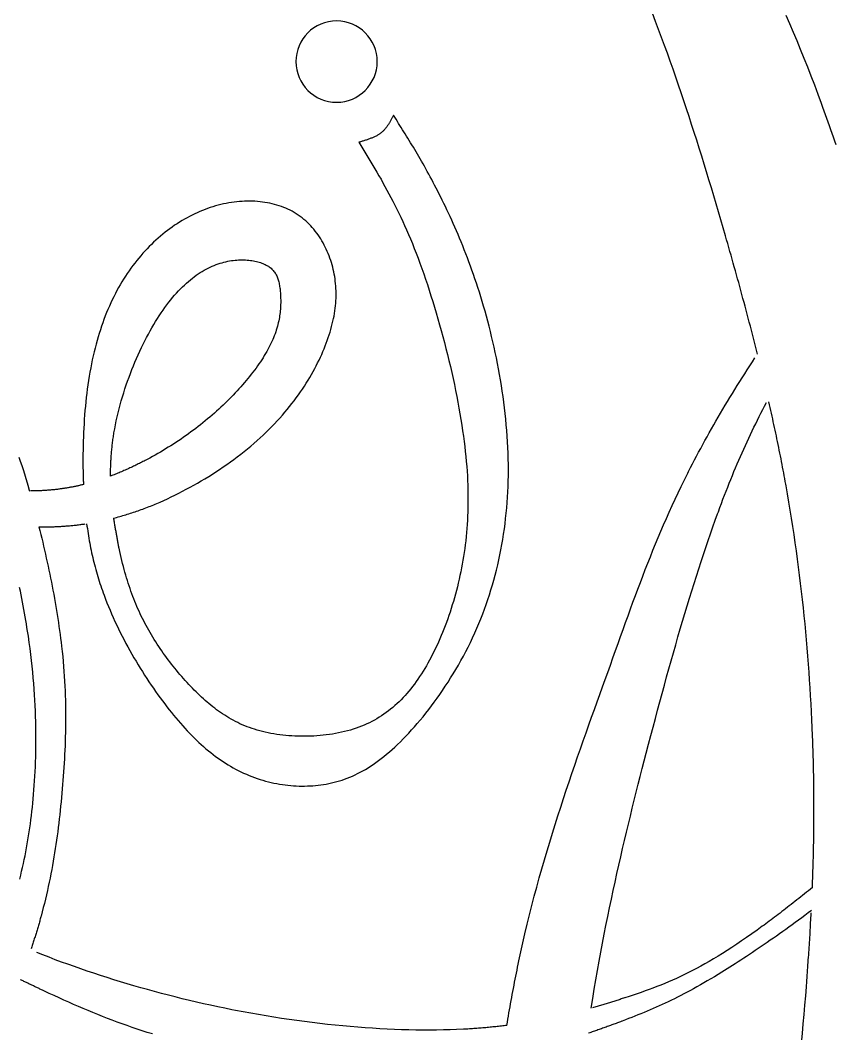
# Model space of a CAD drawing. Extents: x 13 to 113, y 0 to 127.
# Drawn here: x 71.37 to 81.76, y 72.68 to 85.6 of the extents above; entities that cross this region are included whole.
import ezdxf

# ---------------------------------------------------------------- set-up
doc = ezdxf.new("R2010")
doc.units = 0
doc.layers.add('Layer_1', color=7, linetype='CONTINUOUS')

msp = doc.modelspace()

# ---------------------------------------------------------------- linework, layer by layer
at = {"layer": 'Layer_1', "color": 7}
for points in [[(80.762967, 81.340943), (80.750177, 81.391904), (80.737386, 81.442828), (80.724447, 81.493715), (80.711433, 81.544558), (80.69842, 81.595363), (80.685332, 81.646124), (80.672169, 81.69684), (80.658933, 81.747511), (80.645622, 81.798131), (80.632236, 81.848705), (80.618851, 81.899228), (80.605391, 81.949706), (80.591857, 82.000125), (80.578248, 82.050491), (80.56464, 82.100806), (80.550957, 82.151061), (80.537199, 82.201256), (80.523442, 82.251392), (80.50961, 82.301469), (80.495779, 82.351478), (80.481873, 82.401421), (80.467967, 82.451304), (80.453986, 82.501121), (80.440006, 82.55087), (80.425951, 82.600545), (80.411896, 82.650145), (80.397767, 82.699679), (80.383638, 82.749131), (80.369509, 82.798516), (80.35538, 82.847819), (80.325709, 82.950575), (80.295963, 83.05302), (80.266069, 83.155181), (80.236026, 83.257081), (80.205835, 83.358742), (80.175494, 83.460188), (80.145005, 83.561439), (80.114219, 83.662523), (80.083209, 83.763464), (80.051976, 83.864279), (80.020446, 83.964998), (79.988618, 84.06564), (79.956567, 84.16623), (79.924145, 84.266789), (79.891425, 84.367344), (79.858259, 84.467915), (79.824795, 84.568527), (79.790885, 84.669204), (79.756603, 84.769967), (79.721876, 84.87084), (79.686702, 84.971848), (79.651081, 85.073012), (79.614941, 85.174357), (79.578279, 85.275906), (79.541097, 85.377681), (79.503395, 85.479706), (79.465172, 85.582005), (79.426354, 85.6846)], [(81.125781, 85.660834), (81.17196, 85.553752), (81.217917, 85.445594), (81.263502, 85.336322), (81.308864, 85.225894), (81.353928, 85.114274), (81.39877, 85.001419), (81.443314, 84.887293), (81.487634, 84.771853), (81.531732, 84.655059), (81.575607, 84.536878), (81.59271, 84.490095), (81.609814, 84.443105), (81.626918, 84.395899), (81.643947, 84.348492), (81.660976, 84.300884), (81.677931, 84.253083), (81.694886, 84.205089), (81.711767, 84.156909), (81.728573, 84.10855), (81.745379, 84.06002), (81.762111, 84.01132)], [(72.214562, 79.179166), (72.219024, 79.147859), (72.223486, 79.116641), (72.227948, 79.08552), (72.23241, 79.054488), (72.237615, 79.023545), (72.24282, 78.992684), (72.248026, 78.961905), (72.253975, 78.931193), (72.259924, 78.900555), (72.265873, 78.869984), (72.271822, 78.839473), (72.278515, 78.809021), (72.285208, 78.778621), (72.291901, 78.748266), (72.299337, 78.717962), (72.306773, 78.687696), (72.314433, 78.657475), (72.32239, 78.627283), (72.33057, 78.597121), (72.338973, 78.566982), (72.347673, 78.536864), (72.356597, 78.506769), (72.365744, 78.476682), (72.375188, 78.446602), (72.384855, 78.416529), (72.39482, 78.386456), (72.405008, 78.356376), (72.415493, 78.326289), (72.426201, 78.296194), (72.437207, 78.266084), (72.455054, 78.21867), (72.473571, 78.171225), (72.492757, 78.123774), (72.512538, 78.07633), (72.532913, 78.028923), (72.553884, 77.981576), (72.575449, 77.934303), (72.597535, 77.887134), (72.620142, 77.840091), (72.643269, 77.79319), (72.666842, 77.74646), (72.690936, 77.699916), (72.715476, 77.653587), (72.740388, 77.607497), (72.765746, 77.561659), (72.791476, 77.516104), (72.817578, 77.470846), (72.843977, 77.425915), (72.870748, 77.381327), (72.897816, 77.33711), (72.925182, 77.29328), (72.952771, 77.249867), (72.980657, 77.206884), (73.008767, 77.164363), (73.037025, 77.122318), (73.065506, 77.080771), (73.094136, 77.039752), (73.122915, 76.999276), (73.151842, 76.959365), (73.180844, 76.920049), (73.209995, 76.881335), (73.238253, 76.844495), (73.266586, 76.808235), (73.294993, 76.772563), (73.323474, 76.737486), (73.352104, 76.703003), (73.380808, 76.669123), (73.409661, 76.635853), (73.438589, 76.603192), (73.467665, 76.571149), (73.496816, 76.53973), (73.526115, 76.508944), (73.555563, 76.478789), (73.58516, 76.449274), (73.614905, 76.420399), (73.644799, 76.392178), (73.674842, 76.364611), (73.705034, 76.337707), (73.735374, 76.311464), (73.765863, 76.285897), (73.796501, 76.261008), (73.827362, 76.236802), (73.858372, 76.213281), (73.88953, 76.190452), (73.920912, 76.168321), (73.952516, 76.146889), (73.98427, 76.126172), (74.016246, 76.106168), (74.048371, 76.086885), (74.080719, 76.068324), (74.113291, 76.050492), (74.147201, 76.032823), (74.181333, 76.015935), (74.215615, 75.99982), (74.25012, 75.984479), (74.284773, 75.969911), (74.319576, 75.956109), (74.354527, 75.943073), (74.389626, 75.930796), (74.424875, 75.919277), (74.460123, 75.908509), (74.49552, 75.898492), (74.530992, 75.889226), (74.566537, 75.880697), (74.602083, 75.872911), (74.637629, 75.865847), (74.673249, 75.859526), (74.70887, 75.853948), (74.74449, 75.849115), (74.78011, 75.84495), (74.815656, 75.84153), (74.851127, 75.838853), (74.886525, 75.836845), (74.921922, 75.835581), (74.95717, 75.834999), (74.992344, 75.835124), (75.027369, 75.835942), (75.062246, 75.837429), (75.096974, 75.83966), (75.131553, 75.84256), (75.165983, 75.84613), (75.200191, 75.850368), (75.234175, 75.855351), (75.268085, 75.861077), (75.301846, 75.867546), (75.335458, 75.87476), (75.368922, 75.882754), (75.402311, 75.891559), (75.435626, 75.901189), (75.468867, 75.911666), (75.502033, 75.923014), (75.535125, 75.935255), (75.568217, 75.94841), (75.601308, 75.962494), (75.6344, 75.97753), (75.667566, 75.993541), (75.700733, 76.010555), (75.733899, 76.028574), (75.767139, 76.047633), (75.800454, 76.067748), (75.833918, 76.088942), (75.867456, 76.111236), (75.901143, 76.134653), (75.934978, 76.159208), (75.968963, 76.184923), (76.003096, 76.211828), (76.037452, 76.23993), (76.071956, 76.269259), (76.106684, 76.29983), (76.141635, 76.331673), (76.176883, 76.364802), (76.212355, 76.399232), (76.24805, 76.434949), (76.283893, 76.471915), (76.319959, 76.510108), (76.3561, 76.549506), (76.392315, 76.590087), (76.428605, 76.631812), (76.464894, 76.67466), (76.501109, 76.718602), (76.537324, 76.763614), (76.573391, 76.809668), (76.609308, 76.856732), (76.645003, 76.904786), (76.680549, 76.953799), (76.715797, 77.00375), (76.750748, 77.054607), (76.785327, 77.106349), (76.819535, 77.158939), (76.85337, 77.212362), (76.886759, 77.266588), (76.919703, 77.321587), (76.952051, 77.37733), (76.983878, 77.433795), (77.015111, 77.490958), (77.045675, 77.548776), (77.075569, 77.607241), (77.104794, 77.666315), (77.133275, 77.725977), (77.160938, 77.786204), (77.187784, 77.84696), (77.213811, 77.908235), (77.238128, 77.967942), (77.261701, 78.028102), (77.284457, 78.088709), (77.306394, 78.149754), (77.327513, 78.211223), (77.347814, 78.273108), (77.367298, 78.33541), (77.385963, 78.398106), (77.40381, 78.461196), (77.42084, 78.524673), (77.437125, 78.588522), (77.452518, 78.652735), (77.467168, 78.717305), (77.480925, 78.782224), (77.493865, 78.847479), (77.505986, 78.91306), (77.517289, 78.978969), (77.527775, 79.045189), (77.537442, 79.111708), (77.546291, 79.178524), (77.554248, 79.245622), (77.561684, 79.312995), (77.568377, 79.380637), (77.573583, 79.448538), (77.578044, 79.516685), (77.581763, 79.585077), (77.584737, 79.6537), (77.586968, 79.722539), (77.588455, 79.7916), (77.588887, 79.860863), (77.588433, 79.93272), (77.586946, 80.004756), (77.584715, 80.076926), (77.58174, 80.149208), (77.578022, 80.221556), (77.57356, 80.293942), (77.568355, 80.366328), (77.562406, 80.438676), (77.555713, 80.51095), (77.547979, 80.58312), (77.539576, 80.655149), (77.530504, 80.727006), (77.520762, 80.798648), (77.510351, 80.870052), (77.499345, 80.941174), (77.487745, 81.011976), (77.475549, 81.082435), (77.462758, 81.152508), (77.449447, 81.222157), (77.435616, 81.291353), (77.421263, 81.360057), (77.406465, 81.428241), (77.39122, 81.495868), (77.37553, 81.562899), (77.359393, 81.629298), (77.342884, 81.695036), (77.326004, 81.760074), (77.308751, 81.824377), (77.291127, 81.887913), (77.273205, 81.950646), (77.254986, 82.012561), (77.237139, 82.071614), (77.219069, 82.129893), (77.200701, 82.187391), (77.18211, 82.244115), (77.16337, 82.300074), (77.144407, 82.355267), (77.125222, 82.409693), (77.105887, 82.463354), (77.086404, 82.516257), (77.066846, 82.5684), (77.04714, 82.619793), (77.027285, 82.670435), (77.007355, 82.720325), (76.987351, 82.769472), (76.967273, 82.817876), (76.947195, 82.865535), (76.927042, 82.912459), (76.90689, 82.958646), (76.886737, 83.004097), (76.866585, 83.04882), (76.846432, 83.092813), (76.826354, 83.136085), (76.806276, 83.178629), (76.786272, 83.220451), (76.766342, 83.261559), (76.746562, 83.301954), (76.726855, 83.341634), (76.707297, 83.380608), (76.687889, 83.418876), (76.668554, 83.456437), (76.649368, 83.493299), (76.630331, 83.529529), (76.611443, 83.565097), (76.592703, 83.600033), (76.574112, 83.634359), (76.55567, 83.668098), (76.537376, 83.701272), (76.519157, 83.733895), (76.501087, 83.765998), (76.483165, 83.797603), (76.465318, 83.828731), (76.447619, 83.859406), (76.429995, 83.88965), (76.412445, 83.919485), (76.395044, 83.94894), (76.377718, 83.978031), (76.360465, 84.00678), (76.343213, 84.03521), (76.326109, 84.063341), (76.309005, 84.091205), (76.291976, 84.118817), (76.275021, 84.146205), (76.258066, 84.173385), (76.241186, 84.200379), (76.22438, 84.227217), (76.207573, 84.253921), (76.190767, 84.280506), (76.174035, 84.307001), (76.157304, 84.33343), (76.140572, 84.359815), (76.12384, 84.386169), (76.120122, 84.378071), (76.116403, 84.369973), (76.112685, 84.361882), (76.108223, 84.353813), (76.103762, 84.34576), (76.0993, 84.337729), (76.094838, 84.329734), (76.090376, 84.32177), (76.085914, 84.31385), (76.081453, 84.305983), (76.076991, 84.29816), (76.072529, 84.290396), (76.068067, 84.282692), (76.063605, 84.275062), (76.059143, 84.267499), (76.054682, 84.260018), (76.049476, 84.252656), (76.044271, 84.245369), (76.039065, 84.238156), (76.03386, 84.231017), (76.028654, 84.224026), (76.023449, 84.217111), (76.0175, 84.210344), (76.011551, 84.203725), (76.005602, 84.197181), (75.999652, 84.190786), (75.993703, 84.184539), (75.987011, 84.178442), (75.980318, 84.172492), (75.973625, 84.166692), (75.966932, 84.16104), (75.959496, 84.155389), (75.951837, 84.149886), (75.944028, 84.144532), (75.935997, 84.139326), (75.927817, 84.134269), (75.919414, 84.129361), (75.910862, 84.124602), (75.902162, 84.119992), (75.893312, 84.11553), (75.884314, 84.111142), (75.875168, 84.106904), (75.865872, 84.102739), (75.856428, 84.098724), (75.846909, 84.094782), (75.837242, 84.090915), (75.827501, 84.087123), (75.817684, 84.083479), (75.80772, 84.07991), (75.797681, 84.07634), (75.787567, 84.072845), (75.777379, 84.069424), (75.767192, 84.066078), (75.756929, 84.062806), (75.746593, 84.059534), (75.736256, 84.056336), (75.725845, 84.053139), (75.715434, 84.049941), (75.705023, 84.046818), (75.694538, 84.043694), (75.684053, 84.040571), (75.709708, 83.998675), (75.735364, 83.956726), (75.761019, 83.914681), (75.786675, 83.872487), (75.81233, 83.830092), (75.837911, 83.787452), (75.863493, 83.744522), (75.889074, 83.701242), (75.914655, 83.657576), (75.940162, 83.613471), (75.965668, 83.568875), (75.991101, 83.523743), (76.016459, 83.478017), (76.041817, 83.431659), (76.0671, 83.384616), (76.09231, 83.336845), (76.117519, 83.288286), (76.142654, 83.238901), (76.167714, 83.188631), (76.192701, 83.137439), (76.217612, 83.085265), (76.24245, 83.032066), (76.267213, 82.977787), (76.291902, 82.922386), (76.316516, 82.865818), (76.341056, 82.808023), (76.365522, 82.748963), (76.389839, 82.688587), (76.414081, 82.626843), (76.438175, 82.563678), (76.462195, 82.499056), (76.486065, 82.433051), (76.509787, 82.365752), (76.533361, 82.297233), (76.556711, 82.227584), (76.579838, 82.156887), (76.602742, 82.08523), (76.625349, 82.012688), (76.647732, 81.93935), (76.669744, 81.865306), (76.691458, 81.790632), (76.7128, 81.715412), (76.733697, 81.639731), (76.754221, 81.563676), (76.774299, 81.487325), (76.793857, 81.410767), (76.812968, 81.334084), (76.831559, 81.257357), (76.84963, 81.180673), (76.867105, 81.104116), (76.88406, 81.027767), (76.900346, 80.951711), (76.916036, 80.876034), (76.931058, 80.800819), (76.94541, 80.726147), (76.959093, 80.652104), (76.972032, 80.578773), (76.984228, 80.506239), (76.99568, 80.434582), (77.006314, 80.363892), (77.01613, 80.294228), (77.024831, 80.227851), (77.032787, 80.162411), (77.040224, 80.097878), (77.046917, 80.03423), (77.052866, 79.971445), (77.058071, 79.9095), (77.062533, 79.848366), (77.066251, 79.788027), (77.069226, 79.728462), (77.071457, 79.66964), (77.072944, 79.61154), (77.073687, 79.554146), (77.074052, 79.497421), (77.073777, 79.441358), (77.073033, 79.385928), (77.071546, 79.331099), (77.069315, 79.276858), (77.06634, 79.223183), (77.063366, 79.170042), (77.059648, 79.117423), (77.055186, 79.065294), (77.04998, 79.013633), (77.044775, 78.962419), (77.038826, 78.911628), (77.032133, 78.86124), (77.024697, 78.811223), (77.017037, 78.76157), (77.008932, 78.712244), (77.000305, 78.663224), (76.991159, 78.614493), (76.981566, 78.566023), (76.971452, 78.517769), (76.960893, 78.469804), (76.949887, 78.422137), (76.938435, 78.374782), (76.926537, 78.327754), (76.914192, 78.281069), (76.901402, 78.234733), (76.888239, 78.188769), (76.874631, 78.143184), (76.860576, 78.097993), (76.846149, 78.053211), (76.831277, 78.008846), (76.816032, 77.964912), (76.800341, 77.921424), (76.784353, 77.878397), (76.767919, 77.835846), (76.751187, 77.793778), (76.734009, 77.752209), (76.716459, 77.711153), (76.698612, 77.670625), (76.680393, 77.630632), (76.661802, 77.591197), (76.642913, 77.552327), (76.623653, 77.51403), (76.604096, 77.476327), (76.584166, 77.439227), (76.563939, 77.402752), (76.543415, 77.366908), (76.522593, 77.331712), (76.501474, 77.29717), (76.480057, 77.26329), (76.458343, 77.230087), (76.436257, 77.19756), (76.413873, 77.16571), (76.391192, 77.134544), (76.36814, 77.104055), (76.344715, 77.074257), (76.320919, 77.045144), (76.29675, 77.016722), (76.27221, 76.988999), (76.247224, 76.961968), (76.221866, 76.935644), (76.196062, 76.91001), (76.169886, 76.885084), (76.143189, 76.860871), (76.116047, 76.837364), (76.088458, 76.814572), (76.060423, 76.792493), (76.031867, 76.771129), (76.002865, 76.750485), (75.973343, 76.730571), (75.9433, 76.711377), (75.912736, 76.692913), (75.881652, 76.675185), (75.849973, 76.658185), (75.817774, 76.641929), (75.784979, 76.62641), (75.75159, 76.611633), (75.717606, 76.597594), (75.683027, 76.584312), (75.647853, 76.571774), (75.612084, 76.559988), (75.57572, 76.548945), (75.538835, 76.538645), (75.501431, 76.529082), (75.463579, 76.520248), (75.425356, 76.512142), (75.386687, 76.50478), (75.347721, 76.498088), (75.308457, 76.492138), (75.26897, 76.486859), (75.229259, 76.482322), (75.1894, 76.478455), (75.149393, 76.475258), (75.109311, 76.472729), (75.069229, 76.470945), (75.029147, 76.469829), (74.989065, 76.469353), (74.949057, 76.469537), (74.909198, 76.470355), (74.869488, 76.471842), (74.830001, 76.473999), (74.790811, 76.47675), (74.751919, 76.480171), (74.713324, 76.484187), (74.675101, 76.488872), (74.637324, 76.494151), (74.599994, 76.500026), (74.563184, 76.50657), (74.526894, 76.513709), (74.4912, 76.521428), (74.456174, 76.529742), (74.421818, 76.538658), (74.388057, 76.548147), (74.354965, 76.558208), (74.322468, 76.568835), (74.290566, 76.580019), (74.259259, 76.591746), (74.228473, 76.604009), (74.198281, 76.616792), (74.16861, 76.630096), (74.139385, 76.643905), (74.110681, 76.658213), (74.082422, 76.673018), (74.05461, 76.6883), (74.027244, 76.704058), (74.000325, 76.720269), (73.973777, 76.736941), (73.947601, 76.75406), (73.921797, 76.771617), (73.89629, 76.789591), (73.871155, 76.807989), (73.846318, 76.826795), (73.821703, 76.846003), (73.797386, 76.865598), (73.773292, 76.885572), (73.749422, 76.905926), (73.725774, 76.926643), (73.702349, 76.947711), (73.679074, 76.969127), (73.655946, 76.990879), (73.632968, 77.012957), (73.610138, 77.035356), (73.58664, 77.058817), (73.563215, 77.082606), (73.539939, 77.106715), (73.516812, 77.131129), (73.493834, 77.155847), (73.471004, 77.180856), (73.448323, 77.206154), (73.425791, 77.231728), (73.403407, 77.257577), (73.381247, 77.283686), (73.359235, 77.310055), (73.337447, 77.33667), (73.315881, 77.36353), (73.294539, 77.390621), (73.27342, 77.417935), (73.252523, 77.445471), (73.23185, 77.473217), (73.211475, 77.501162), (73.191322, 77.529309), (73.171467, 77.557642), (73.151909, 77.586153), (73.132575, 77.614842), (73.113538, 77.643695), (73.094872, 77.672705), (73.076505, 77.701863), (73.058434, 77.731162), (73.040736, 77.760595), (73.023334, 77.790155), (73.006305, 77.819833), (72.989573, 77.849631), (72.973288, 77.879547), (72.957374, 77.909583), (72.941757, 77.939752), (72.926513, 77.970078), (72.911566, 78.000574), (72.896991, 78.031257), (72.882713, 78.06214), (72.868807, 78.093239), (72.855198, 78.124576), (72.841887, 78.156158), (72.828873, 78.188015), (72.816157, 78.220155), (72.803664, 78.252593), (72.791468, 78.285343), (72.77957, 78.318434), (72.767895, 78.351868), (72.756517, 78.385667), (72.745363, 78.419852), (72.734431, 78.454431), (72.723797, 78.489426), (72.713312, 78.524846), (72.70305, 78.560719), (72.693011, 78.597053), (72.683195, 78.63387), (72.673602, 78.671179), (72.664232, 78.709), (72.655011, 78.747349), (72.645939, 78.786249), (72.637089, 78.825706), (72.628389, 78.865736), (72.626902, 78.87176), (72.624671, 78.883665), (72.62244, 78.895623), (72.620209, 78.907633), (72.617978, 78.919687), (72.615747, 78.931794), (72.613516, 78.943952), (72.611285, 78.956155), (72.609054, 78.96841), (72.606823, 78.98071), (72.604592, 78.993062), (72.602362, 79.005458), (72.600131, 79.017907), (72.5979, 79.030392), (72.595669, 79.04293), (72.593438, 79.055513), (72.591207, 79.06814), (72.588976, 79.080811), (72.586745, 79.093535), (72.584514, 79.106303), (72.582283, 79.119108), (72.580052, 79.131958), (72.577822, 79.144861), (72.575591, 79.1578), (72.57336, 79.170784), (72.571129, 79.183812), (72.568898, 79.196885), (72.566667, 79.209996), (72.564436, 79.223151), (72.562205, 79.23635), (72.560718, 79.24958)], [(72.558063, 79.249492), (72.577398, 79.254548), (72.596732, 79.25968), (72.616141, 79.264959), (72.63555, 79.270314), (72.654959, 79.275817), (72.674442, 79.281468), (72.693926, 79.287194), (72.713409, 79.293069), (72.732967, 79.299092), (72.752524, 79.30519), (72.772082, 79.311437), (72.791714, 79.317832), (72.811346, 79.324376), (72.830978, 79.330994), (72.850684, 79.337761), (72.870391, 79.344677), (72.890171, 79.351667), (72.909952, 79.358806), (72.929733, 79.366094), (72.949588, 79.37353), (72.969443, 79.381063), (72.989373, 79.38873), (73.009302, 79.396531), (73.029232, 79.404466), (73.049235, 79.412534), (73.069239, 79.420729), (73.089317, 79.429058), (73.109396, 79.43752), (73.129548, 79.446124), (73.149701, 79.454855), (73.197219, 79.475914), (73.244886, 79.497703), (73.292628, 79.52022), (73.340518, 79.543444), (73.388408, 79.567359), (73.436373, 79.591951), (73.484263, 79.617205), (73.532153, 79.643099), (73.579969, 79.669624), (73.627636, 79.696767), (73.675155, 79.724505), (73.722524, 79.75283), (73.769671, 79.781728), (73.81652, 79.811176), (73.863072, 79.841167), (73.909326, 79.871685), (73.955208, 79.902703), (74.000719, 79.934218), (74.045783, 79.966209), (74.090402, 79.998661), (74.134499, 80.031567), (74.178076, 80.064905), (74.221059, 80.098651), (74.26352, 80.132806), (74.305313, 80.167348), (74.346436, 80.202262), (74.386815, 80.237525), (74.426526, 80.27313), (74.465418, 80.309063), (74.503566, 80.345308), (74.540823, 80.381843), (74.576071, 80.417426), (74.610501, 80.453254), (74.644262, 80.489298), (74.677206, 80.525551), (74.709331, 80.561989), (74.740712, 80.598591), (74.77135, 80.635349), (74.80117, 80.672233), (74.830246, 80.709229), (74.858579, 80.746314), (74.886168, 80.783481), (74.912938, 80.8207), (74.938966, 80.857956), (74.964249, 80.895235), (74.988789, 80.932513), (75.012586, 80.96977), (75.035639, 81.006996), (75.057948, 81.044163), (75.079513, 81.081256), (75.100335, 81.118259), (75.120413, 81.155151), (75.139748, 81.191916), (75.158339, 81.22854), (75.176186, 81.264994), (75.19329, 81.301261), (75.209724, 81.337327), (75.225415, 81.37317), (75.240362, 81.408776), (75.254565, 81.444121), (75.2681, 81.479191), (75.281336, 81.515175), (75.293829, 81.550855), (75.305504, 81.58623), (75.316436, 81.621307), (75.326624, 81.656095), (75.336068, 81.690599), (75.344769, 81.724822), (75.352725, 81.758769), (75.360162, 81.792448), (75.366855, 81.825867), (75.372804, 81.859033), (75.378009, 81.891946), (75.382471, 81.924614), (75.386189, 81.957044), (75.389164, 81.989244), (75.391395, 82.021213), (75.392882, 82.052959), (75.393625, 82.084489), (75.393737, 82.115811), (75.393142, 82.146925), (75.391655, 82.177845), (75.389424, 82.208572), (75.386449, 82.239113), (75.383475, 82.269476), (75.379757, 82.299653), (75.375295, 82.329666), (75.370089, 82.359516), (75.36414, 82.389209), (75.357448, 82.418746), (75.350011, 82.448142), (75.342129, 82.477405), (75.333577, 82.506503), (75.324356, 82.535416), (75.31454, 82.56412), (75.304054, 82.592594), (75.2929, 82.620807), (75.28115, 82.648738), (75.268732, 82.676372), (75.255644, 82.703678), (75.241961, 82.730635), (75.227609, 82.757213), (75.212587, 82.783396), (75.196971, 82.809163), (75.180685, 82.834492), (75.163804, 82.859344), (75.146255, 82.883713), (75.128036, 82.907569), (75.109221, 82.930889), (75.089738, 82.953645), (75.06966, 82.97582), (75.048987, 82.997393), (75.027645, 83.018334), (75.005707, 83.03862), (74.983101, 83.05823), (74.959899, 83.077148), (74.936028, 83.095337), (74.911563, 83.112783), (74.886428, 83.129463), (74.860624, 83.145347), (74.834225, 83.160413), (74.80723, 83.174661), (74.780534, 83.187645), (74.753242, 83.199848), (74.725505, 83.211263), (74.697247, 83.221904), (74.668542, 83.231765), (74.639317, 83.240852), (74.609646, 83.249166), (74.579603, 83.256706), (74.549114, 83.263473), (74.518327, 83.269497), (74.487169, 83.274702), (74.455713, 83.279164), (74.423886, 83.282808), (74.39176, 83.285708), (74.359412, 83.287865), (74.326841, 83.289278), (74.294047, 83.289889), (74.261029, 83.289734), (74.227863, 83.288842), (74.194548, 83.287132), (74.161084, 83.284678), (74.127472, 83.28148), (74.093785, 83.277539), (74.060024, 83.272854), (74.026263, 83.267351), (73.992427, 83.261104), (73.958592, 83.254114), (73.924756, 83.246373), (73.890995, 83.23788), (73.857309, 83.228637), (73.823696, 83.218643), (73.790158, 83.20789), (73.756694, 83.196393), (73.723379, 83.18416), (73.690139, 83.171199), (73.657047, 83.157508), (73.624104, 83.143096), (73.59131, 83.127971), (73.558664, 83.112139), (73.526241, 83.0956), (73.493967, 83.078363), (73.461917, 83.060434), (73.430089, 83.041813), (73.398484, 83.022516), (73.367103, 83.002534), (73.335945, 82.981883), (73.305009, 82.960563), (73.274371, 82.938581), (73.243957, 82.915938), (73.213839, 82.892647), (73.18402, 82.868709), (73.154497, 82.844132), (73.125272, 82.818923), (73.096419, 82.793081), (73.067863, 82.766615), (73.03968, 82.739525), (73.011868, 82.711824), (72.984427, 82.683514), (72.957359, 82.654601), (72.930662, 82.625086), (72.904338, 82.594976), (72.878459, 82.564272), (72.852952, 82.532972), (72.827892, 82.501085), (72.803277, 82.46861), (72.779035, 82.435548), (72.755238, 82.401899), (72.731888, 82.367654), (72.708984, 82.332822), (72.686452, 82.297403), (72.664366, 82.261396), (72.642726, 82.224801), (72.621532, 82.187612), (72.600859, 82.149835), (72.580632, 82.111471), (72.560852, 82.072519), (72.541517, 82.03298), (72.522629, 81.992846), (72.504261, 81.952125), (72.486339, 81.910816), (72.468938, 81.868919), (72.451983, 81.826435), (72.435549, 81.783356), (72.419561, 81.739697), (72.404093, 81.695451), (72.389146, 81.65061), (72.374645, 81.605188), (72.360665, 81.559172), (72.347205, 81.512568), (72.334266, 81.465377), (72.321847, 81.417598), (72.309949, 81.369232), (72.298199, 81.31865), (72.28697, 81.267473), (72.276336, 81.215738), (72.266223, 81.163483), (72.25663, 81.110744), (72.247557, 81.057552), (72.239006, 81.003943), (72.230974, 80.949955), (72.223464, 80.895625), (72.216771, 80.840982), (72.210078, 80.786065), (72.204129, 80.730909), (72.198924, 80.675553), (72.193718, 80.620033), (72.189256, 80.564379), (72.184794, 80.508628), (72.181076, 80.452818), (72.178102, 80.396979), (72.175127, 80.341154), (72.172896, 80.285374), (72.170665, 80.229675), (72.169178, 80.174088), (72.168434, 80.118658), (72.167743, 80.06342), (72.16746, 80.008399), (72.167572, 79.953645), (72.16807, 79.899181), (72.168814, 79.845051), (72.170301, 79.791286), (72.171788, 79.737923), (72.171825, 79.736882), (72.171907, 79.734948), (72.171974, 79.732941), (72.172041, 79.730933), (72.172108, 79.728925), (72.172197, 79.726917), (72.172264, 79.724909), (72.172339, 79.722976), (72.172428, 79.720968), (72.172495, 79.71896), (72.172577, 79.716952), (72.172651, 79.714945), (72.172733, 79.712937), (72.1728, 79.710929), (72.172889, 79.708921), (72.172971, 79.706988), (72.173038, 79.70498), (72.173127, 79.703046), (72.173209, 79.701039), (72.17329, 79.699105), (72.173365, 79.697172), (72.173447, 79.695238), (72.173528, 79.693305), (72.173618, 79.691371), (72.173699, 79.689438), (72.173774, 79.687504), (72.173856, 79.685571), (72.173937, 79.683637), (72.174012, 79.681704), (72.174108, 79.679771)], [(72.519446, 79.78576), (72.519461, 79.801956), (72.51955, 79.81819), (72.519706, 79.834453), (72.519944, 79.850754), (72.520257, 79.867091), (72.520636, 79.883466), (72.521089, 79.899871), (72.521647, 79.916305), (72.522264, 79.932769), (72.522956, 79.949271), (72.5237, 79.965794), (72.524443, 79.982355), (72.525187, 79.998946), (72.525931, 80.015566), (72.527418, 80.032216), (72.528905, 80.048888), (72.530392, 80.06559), (72.53188, 80.082322), (72.533367, 80.099084), (72.534854, 80.115875), (72.536341, 80.132681), (72.537829, 80.149517), (72.539316, 80.166375), (72.541547, 80.183263), (72.543778, 80.200174), (72.546009, 80.217106), (72.54824, 80.234061), (72.550471, 80.251038), (72.552701, 80.268038), (72.554932, 80.28506), (72.563261, 80.337538), (72.572185, 80.388418), (72.581926, 80.439417), (72.592486, 80.490497), (72.603789, 80.541607), (72.615911, 80.592717), (72.628701, 80.64379), (72.642235, 80.694782), (72.656439, 80.745646), (72.671312, 80.796355), (72.686854, 80.846863), (72.70299, 80.897133), (72.719722, 80.94712), (72.736975, 80.996795), (72.754748, 81.046105), (72.773041, 81.095022), (72.791855, 81.1435), (72.811115, 81.191501), (72.830822, 81.23899), (72.8509, 81.285921), (72.871424, 81.332264), (72.892246, 81.377968), (72.91344, 81.423003), (72.934931, 81.467324), (72.956719, 81.510893), (72.978731, 81.553667), (73.00104, 81.595616), (73.023498, 81.636687), (73.046179, 81.676851), (73.069009, 81.716063), (73.091987, 81.754286), (73.115858, 81.792754), (73.139877, 81.830129), (73.163971, 81.866426), (73.188214, 81.901652), (73.212531, 81.935815), (73.236996, 81.968922), (73.261536, 82.000987), (73.286151, 82.032012), (73.310839, 82.062018), (73.335603, 82.091005), (73.36044, 82.118988), (73.385352, 82.145974), (73.410338, 82.171972), (73.435399, 82.196988), (73.460534, 82.221037), (73.485743, 82.244127), (73.510952, 82.266265), (73.536236, 82.287459), (73.561519, 82.307723), (73.586877, 82.327065), (73.612236, 82.345492), (73.637594, 82.36302), (73.663026, 82.379647), (73.688458, 82.39539), (73.713891, 82.410256), (73.739323, 82.424258), (73.764755, 82.437398), (73.790188, 82.449691), (73.81562, 82.46115), (73.841053, 82.471777), (73.866411, 82.481578), (73.890876, 82.490293), (73.915342, 82.498272), (73.939733, 82.50556), (73.963976, 82.512104), (73.98807, 82.517979), (74.012089, 82.523184), (74.03596, 82.52772), (74.059608, 82.531587), (74.083032, 82.534785), (74.106234, 82.537388), (74.129212, 82.539396), (74.151893, 82.540808), (74.174276, 82.541626), (74.196362, 82.541908), (74.218151, 82.541645), (74.239568, 82.540827), (74.260613, 82.539489), (74.281211, 82.537704), (74.301438, 82.535399), (74.321219, 82.532647), (74.340554, 82.529449), (74.359368, 82.525806), (74.377735, 82.521716), (74.395583, 82.517179), (74.412835, 82.512271), (74.429567, 82.506992), (74.445704, 82.50134), (74.461246, 82.495316), (74.476193, 82.488996), (74.490396, 82.482303), (74.504451, 82.47509), (74.517837, 82.467519), (74.530479, 82.459622), (74.542525, 82.45139), (74.553903, 82.442823), (74.564686, 82.433929), (74.574799, 82.424701), (74.584318, 82.415145), (74.593316, 82.405255), (74.601793, 82.39503), (74.609676, 82.384477), (74.617112, 82.373591), (74.623805, 82.362376), (74.630498, 82.350828), (74.636447, 82.338944), (74.641652, 82.326727), (74.646858, 82.314181), (74.65132, 82.301309), (74.655781, 82.288102), (74.6595, 82.27456), (74.663218, 82.260692), (74.666192, 82.246488), (74.669167, 82.23195), (74.672141, 82.217085), (74.674372, 82.201885), (74.676603, 82.186358), (74.678834, 82.170496), (74.680321, 82.154299), (74.681809, 82.137776), (74.683296, 82.120918), (74.684783, 82.103732), (74.685527, 82.086219), (74.68627, 82.06838), (74.686903, 82.050213), (74.687289, 82.031726), (74.687445, 82.012927), (74.687312, 81.993815), (74.68688, 81.974391), (74.686137, 81.954655), (74.685393, 81.934614), (74.683906, 81.914276), (74.682418, 81.893632), (74.680188, 81.872692), (74.677213, 81.851461), (74.674238, 81.82994), (74.67052, 81.808129), (74.666802, 81.786035), (74.66234, 81.763659), (74.657135, 81.741001), (74.651929, 81.718067), (74.64598, 81.694866), (74.639287, 81.671389), (74.631851, 81.647645), (74.623969, 81.623633), (74.615491, 81.59936), (74.606344, 81.574835), (74.596528, 81.55005), (74.586043, 81.525011), (74.574814, 81.49972), (74.562842, 81.474184), (74.5502, 81.448395), (74.53726, 81.423252), (74.523652, 81.397909), (74.509374, 81.37238), (74.494427, 81.34668), (74.478885, 81.320824), (74.462674, 81.294826), (74.445942, 81.268695), (74.428615, 81.242452), (74.410693, 81.216112), (74.392177, 81.189683), (74.37314, 81.163187), (74.353582, 81.136632), (74.333504, 81.110032), (74.312905, 81.083403), (74.291786, 81.056758), (74.27022, 81.030114), (74.248209, 81.003484), (74.225751, 80.976884), (74.202847, 80.950329), (74.179497, 80.923826), (74.155775, 80.897397), (74.131681, 80.87105), (74.107215, 80.844799), (74.082378, 80.81866), (74.057168, 80.792655), (74.031662, 80.766792), (74.005857, 80.741077), (73.979756, 80.71554), (73.953357, 80.690182), (73.92666, 80.665025), (73.898774, 80.639213), (73.870664, 80.613632), (73.842183, 80.588274), (73.813479, 80.563147), (73.784551, 80.538257), (73.755326, 80.513598), (73.725804, 80.489185), (73.696058, 80.465001), (73.66609, 80.441064), (73.635824, 80.417364), (73.605335, 80.393917), (73.574622, 80.370716), (73.543613, 80.34776), (73.51238, 80.325056), (73.480924, 80.302599), (73.449245, 80.280401), (73.417343, 80.258456), (73.385218, 80.236764), (73.35287, 80.215333), (73.320298, 80.194161), (73.287578, 80.17325), (73.254635, 80.152607), (73.221469, 80.132231), (73.188154, 80.112123), (73.154616, 80.092283), (73.120855, 80.072711), (73.086945, 80.053413), (73.052812, 80.034391), (73.018531, 80.015644), (72.9841, 79.997179), (72.976589, 79.993238), (72.961791, 79.98546), (72.946993, 79.977733), (72.93212, 79.970066), (72.917247, 79.962444), (72.9023, 79.954881), (72.887353, 79.947371), (72.872332, 79.939912), (72.85731, 79.93255), (72.842289, 79.925188), (72.827193, 79.9179), (72.812097, 79.910687), (72.796927, 79.903548), (72.781757, 79.896409), (72.766512, 79.889345), (72.751267, 79.882354), (72.736023, 79.875439), (72.720704, 79.868597), (72.705385, 79.86183), (72.689992, 79.855137), (72.674598, 79.848519), (72.659131, 79.841975), (72.643663, 79.835431), (72.628121, 79.828961), (72.612579, 79.822566), (72.597037, 79.816245), (72.581421, 79.809999), (72.565804, 79.803826), (72.550114, 79.797729), (72.534423, 79.791705), (72.518658, 79.785756)], [(77.569983, 72.78499), (77.576676, 72.824477), (77.583369, 72.863927), (77.590062, 72.903339), (77.596754, 72.942715), (77.603447, 72.982053), (77.61014, 73.021347), (77.616833, 73.060596), (77.623525, 73.099808), (77.630962, 73.138976), (77.638398, 73.178098), (77.645834, 73.217176), (77.653271, 73.25621), (77.660707, 73.295199), (77.668218, 73.334136), (77.675803, 73.373028), (77.683462, 73.411868), (77.691196, 73.450656), (77.699079, 73.489392), (77.707036, 73.528084), (77.715067, 73.566716), (77.723173, 73.605296), (77.731353, 73.643816), (77.739607, 73.682284), (77.747936, 73.720693), (77.756339, 73.759042), (77.764891, 73.797332), (77.773442, 73.835563), (77.782143, 73.873734), (77.790918, 73.911845), (77.799767, 73.94989), (77.82929, 74.073926), (77.858589, 74.193163), (77.888632, 74.311731), (77.919344, 74.429606), (77.9508, 74.546773), (77.982851, 74.663213), (78.015422, 74.778906), (78.048588, 74.893838), (78.082201, 75.007983), (78.116259, 75.121331), (78.15069, 75.233856), (78.185492, 75.345542), (78.220591, 75.456371), (78.255914, 75.566326), (78.291534, 75.675385), (78.327303, 75.783533), (78.363221, 75.890751), (78.399213, 75.997016), (78.435205, 76.102316), (78.471197, 76.206626), (78.507189, 76.309932), (78.543032, 76.412214), (78.578801, 76.513455), (78.614347, 76.613632), (78.649744, 76.712734), (78.684844, 76.810735), (78.719646, 76.907621), (78.754077, 77.00337), (78.788135, 77.097964), (78.821748, 77.19139), (78.854914, 77.283621), (78.888675, 77.37779), (78.921916, 77.470725), (78.95471, 77.562491), (78.987132, 77.653145), (79.019258, 77.742754), (79.051085, 77.831377), (79.08269, 77.919073), (79.114071, 78.005906), (79.145378, 78.091936), (79.176611, 78.177223), (79.207844, 78.261826), (79.239151, 78.345814), (79.270533, 78.429242), (79.302063, 78.512169), (79.333816, 78.594662), (79.365867, 78.67678), (79.398215, 78.758581), (79.430935, 78.840128), (79.464101, 78.921487), (79.497788, 79.002711), (79.531995, 79.083865), (79.566798, 79.16501), (79.602269, 79.246209), (79.63841, 79.327519), (79.675369, 79.409005), (79.713145, 79.490726), (79.751814, 79.572742), (79.791376, 79.655116), (79.831979, 79.737907), (79.873548, 79.821179), (79.886041, 79.845786), (79.910804, 79.894316), (79.935939, 79.943009), (79.961446, 79.991874), (79.98725, 80.040887), (80.013426, 80.090041), (80.039899, 80.139337), (80.066745, 80.188751), (80.093888, 80.238285), (80.121402, 80.28793), (80.149214, 80.33768), (80.177324, 80.387518), (80.205731, 80.437446), (80.234435, 80.487448), (80.263437, 80.537517), (80.292736, 80.587646), (80.322333, 80.637826), (80.352227, 80.688044), (80.382419, 80.738299), (80.412833, 80.788577), (80.443546, 80.838876), (80.474481, 80.889183), (80.505639, 80.93949), (80.537095, 80.98979), (80.568774, 81.040075), (80.600676, 81.090337), (80.632801, 81.140562), (80.665149, 81.19075), (80.697721, 81.240886), (80.730515, 81.290963)], [(78.644546, 73.005439), (78.66403, 73.12679), (78.683885, 73.247016), (78.704112, 73.366149), (78.72471, 73.484206), (78.745681, 73.601211), (78.766949, 73.717194), (78.788589, 73.832173), (78.810526, 73.946171), (78.832761, 74.059218), (78.855293, 74.171332), (78.878123, 74.282541), (78.901175, 74.392865), (78.924451, 74.502329), (78.948025, 74.61096), (78.971821, 74.71878), (78.995766, 74.82581), (79.019934, 74.932075), (79.044326, 75.037599), (79.068866, 75.142408), (79.093554, 75.246523), (79.118392, 75.349968), (79.143304, 75.452769), (79.168364, 75.554948), (79.193499, 75.65653), (79.218783, 75.757535), (79.244141, 75.857993), (79.269573, 75.957923), (79.295006, 76.057351), (79.320512, 76.156297), (79.346019, 76.254795), (79.375616, 76.368412), (79.404246, 76.477675), (79.432876, 76.586356), (79.461506, 76.694434), (79.49021, 76.801887), (79.518915, 76.908693), (79.547694, 77.01483), (79.576472, 77.120281), (79.605325, 77.225017), (79.634179, 77.329024), (79.663106, 77.432273), (79.692033, 77.534747), (79.721035, 77.636425), (79.750112, 77.73728), (79.779262, 77.837295), (79.808413, 77.936451), (79.837638, 78.034722), (79.866937, 78.132085), (79.896311, 78.22852), (79.925759, 78.324005), (79.955281, 78.418523), (79.984878, 78.512048), (80.014549, 78.60456), (80.044294, 78.696034), (80.074114, 78.786452), (80.104008, 78.875793), (80.133977, 78.964033), (80.16402, 79.05115), (80.194137, 79.137123), (80.224403, 79.221933), (80.254744, 79.305558), (80.264337, 79.331823), (80.283969, 79.384926), (80.303675, 79.437546), (80.323456, 79.489689), (80.343311, 79.54138), (80.36324, 79.592624), (80.383244, 79.643436), (80.403248, 79.693825), (80.423401, 79.743805), (80.443627, 79.793398), (80.463929, 79.842612), (80.484379, 79.891454), (80.504903, 79.939939), (80.525576, 79.988082), (80.546398, 80.035898), (80.567294, 80.083402), (80.588339, 80.130601), (80.609533, 80.177509), (80.630875, 80.224135), (80.652366, 80.270501), (80.674006, 80.316614), (80.695869, 80.362481), (80.717881, 80.408126), (80.740116, 80.453555), (80.762499, 80.49879), (80.785031, 80.543832), (80.807787, 80.588703), (80.830765, 80.633411), (80.853966, 80.677969), (80.877391, 80.722394)], [(81.463094, 74.541831), (81.465325, 74.607963), (81.467556, 74.673886), (81.469787, 74.739602), (81.472018, 74.805131), (81.473505, 74.870482), (81.474993, 74.935661), (81.47648, 75.000685), (81.477967, 75.065553), (81.479454, 75.130286), (81.480198, 75.194893), (81.480942, 75.259382), (81.481626, 75.323758), (81.482124, 75.388046), (81.482466, 75.452244), (81.482622, 75.516368), (81.482622, 75.580425), (81.482466, 75.644429), (81.482124, 75.70839), (81.481626, 75.77232), (81.480964, 75.836221), (81.48022, 75.900114), (81.479477, 75.964), (81.477989, 76.027901), (81.476502, 76.091816), (81.475015, 76.155762), (81.473528, 76.219752), (81.47204, 76.283786), (81.469809, 76.34788), (81.467578, 76.412049), (81.465348, 76.476299), (81.460886, 76.580124), (81.456424, 76.68071), (81.451218, 76.781514), (81.446013, 76.882525), (81.440064, 76.983737), (81.434115, 77.08514), (81.427422, 77.186735), (81.420729, 77.288506), (81.413293, 77.390453), (81.40541, 77.492565), (81.397082, 77.594838), (81.388307, 77.697262), (81.379011, 77.799833), (81.36927, 77.902546), (81.359007, 78.00539), (81.348299, 78.108358), (81.337145, 78.211446), (81.325469, 78.314646), (81.313274, 78.417952), (81.300632, 78.521355), (81.28747, 78.624851), (81.273787, 78.728429), (81.259583, 78.83209), (81.244859, 78.935818), (81.229615, 79.039612), (81.21385, 79.143463), (81.197564, 79.247364), (81.180758, 79.351311), (81.163431, 79.455293), (81.145509, 79.559305), (81.127067, 79.663343), (81.124093, 79.681138), (81.1174, 79.717368), (81.110707, 79.753598), (81.104014, 79.789828), (81.097322, 79.826058), (81.090629, 79.862288), (81.083936, 79.898518), (81.077243, 79.934748), (81.070551, 79.970978), (81.063114, 80.007201), (81.055678, 80.043423), (81.048242, 80.079646), (81.040805, 80.115861), (81.033369, 80.152076), (81.025932, 80.188291), (81.018496, 80.224499), (81.010985, 80.260699), (81.0034, 80.296899), (80.995815, 80.333085), (80.988081, 80.36927), (80.980347, 80.405448), (80.972539, 80.441611), (80.964731, 80.477774), (80.956849, 80.513922), (80.948892, 80.550063), (80.940935, 80.586196), (80.932903, 80.622322), (80.924798, 80.658433), (80.916618, 80.694537), (80.908363, 80.730626)], [(71.352352, 80.028291), (71.369679, 79.975641), (71.386857, 79.922174), (71.403961, 79.867836), (71.42099, 79.812569), (71.438019, 79.756328), (71.455049, 79.699061), (71.472078, 79.640707), (71.472293, 79.639964), (71.47271, 79.638477), (71.473119, 79.63699), (71.47355, 79.635503), (71.473967, 79.634015), (71.474376, 79.632528), (71.474807, 79.631041), (71.475231, 79.629553), (71.475662, 79.628066), (71.476071, 79.626579), (71.476502, 79.625092), (71.476919, 79.623604), (71.47735, 79.622117), (71.477759, 79.62063), (71.478191, 79.619143), (71.478614, 79.617655), (71.479031, 79.616168), (71.479447, 79.614681), (71.479871, 79.613193), (71.480302, 79.611706), (71.480711, 79.610219), (71.481143, 79.608732), (71.481559, 79.607244), (71.481983, 79.605757), (71.4824, 79.60427), (71.482831, 79.602783), (71.483255, 79.601295), (71.483664, 79.599808), (71.484095, 79.598321), (71.484511, 79.596833)], [(72.172658, 79.677798), (72.162619, 79.675344), (72.15258, 79.67289), (72.142541, 79.670511), (72.132502, 79.668131), (72.122388, 79.665826), (72.112275, 79.663521), (72.102162, 79.66129), (72.092048, 79.659059), (72.081935, 79.656902), (72.071747, 79.654746), (72.061633, 79.652664), (72.051445, 79.650581), (72.041258, 79.648574), (72.03107, 79.646566), (72.020882, 79.644632), (72.010694, 79.642699), (72.000432, 79.64084), (71.990244, 79.638981), (71.979982, 79.637196), (71.96972, 79.635411), (71.959458, 79.633701), (71.949195, 79.63199), (71.938859, 79.630354), (71.928597, 79.628718), (71.91826, 79.627157), (71.907924, 79.625595), (71.897587, 79.624108), (71.88725, 79.622621), (71.876914, 79.621208), (71.866503, 79.619795), (71.85401, 79.618159), (71.841442, 79.616597), (71.828875, 79.61511), (71.816307, 79.613697), (71.80374, 79.612358), (71.791172, 79.61102), (71.778531, 79.609756), (71.765889, 79.608566), (71.753247, 79.60745), (71.740605, 79.606335), (71.727889, 79.605294), (71.715173, 79.604327), (71.702457, 79.603435), (71.68974, 79.602542), (71.677024, 79.601724), (71.664308, 79.600981), (71.651517, 79.600272), (71.638727, 79.599617), (71.625936, 79.599015), (71.613146, 79.598468), (71.600355, 79.597974), (71.587565, 79.597532), (71.574774, 79.597143), (71.561909, 79.596808), (71.549044, 79.596522), (71.536179, 79.596292), (71.523314, 79.596111), (71.51045, 79.595983), (71.497585, 79.595906)], [(71.606773, 79.139815), (71.618894, 79.091055), (71.630941, 79.041945), (71.642914, 78.992508), (71.654737, 78.942773), (71.666487, 78.892756), (71.678088, 78.842487), (71.68954, 78.791979), (71.700843, 78.741263), (71.711997, 78.690353), (71.723003, 78.63928), (71.73386, 78.588066), (71.744494, 78.536725), (71.75498, 78.485295), (71.765242, 78.433784), (71.775281, 78.38222), (71.785097, 78.330626), (71.79469, 78.279025), (71.80406, 78.227439), (71.813206, 78.175883), (71.822056, 78.124386), (71.830682, 78.072978), (71.839011, 78.021667), (71.847042, 77.97049), (71.85485, 77.919455), (71.862361, 77.868597), (71.869797, 77.817933), (71.87649, 77.767485), (71.883183, 77.717274), (71.889132, 77.667332), (71.895081, 77.617672), (71.902517, 77.550514), (71.90921, 77.486122), (71.915159, 77.422244), (71.920365, 77.358864), (71.92557, 77.295974), (71.930032, 77.233561), (71.93375, 77.171616), (71.936725, 77.110132), (71.939699, 77.049094), (71.94193, 76.988495), (71.943417, 76.92832), (71.944905, 76.868569), (71.945648, 76.809219), (71.946146, 76.750264), (71.946251, 76.691702), (71.945953, 76.633513), (71.945276, 76.575695), (71.944533, 76.518227), (71.943045, 76.461108), (71.941558, 76.404324), (71.939327, 76.347867), (71.937096, 76.291722), (71.934122, 76.235883), (71.931147, 76.18034), (71.928173, 76.125081), (71.924455, 76.070096), (71.920736, 76.015372), (71.917018, 75.960908), (71.912556, 75.906682), (71.908095, 75.852686), (71.903633, 75.798921), (71.899171, 75.743513), (71.893965, 75.68832), (71.88876, 75.633328), (71.883555, 75.578522), (71.877605, 75.523887), (71.871656, 75.469416), (71.865707, 75.415093), (71.859015, 75.360904), (71.852322, 75.306842), (71.845629, 75.252884), (71.838193, 75.199022), (71.830756, 75.145242), (71.823022, 75.091529), (71.814917, 75.037883), (71.806514, 74.984274), (71.797739, 74.930695), (71.788666, 74.877131), (71.779222, 74.823582), (71.769406, 74.770018), (71.759218, 74.716431), (71.748584, 74.662815), (71.737579, 74.609147), (71.726127, 74.555419), (71.714228, 74.501624), (71.701958, 74.44774), (71.689168, 74.39376), (71.675931, 74.339668), (71.662248, 74.285449), (71.648045, 74.231089), (71.633395, 74.176581), (71.631164, 74.169442), (71.627446, 74.155387), (71.623728, 74.141325), (71.62001, 74.127248), (71.616291, 74.113163), (71.612573, 74.099071), (71.608855, 74.084972), (71.605137, 74.070865), (71.601419, 74.056743), (71.596957, 74.042614), (71.592495, 74.028485), (71.588033, 74.014349), (71.583571, 74.000205), (71.57911, 73.986046), (71.574648, 73.971887), (71.570186, 73.957721), (71.565724, 73.943547), (71.561262, 73.929373), (71.5568, 73.9152), (71.552339, 73.901018), (71.547877, 73.886837), (71.543415, 73.872649), (71.538953, 73.85846), (71.534491, 73.844271), (71.530029, 73.830083), (71.525568, 73.815887), (71.521106, 73.801698), (71.516644, 73.78751), (71.512182, 73.773314), (71.50772, 73.759125)], [(71.606773, 79.139815), (71.612722, 79.139693), (71.618671, 79.139585), (71.62462, 79.139486), (71.630569, 79.139395), (71.636518, 79.139315), (71.642467, 79.139248), (71.648416, 79.139188), (71.654366, 79.139137), (71.660315, 79.139097), (71.666264, 79.139069), (71.672213, 79.139049), (71.678162, 79.13904), (71.684111, 79.139043), (71.69006, 79.139052), (71.696009, 79.139071), (71.701958, 79.139103), (71.707907, 79.139146), (71.713857, 79.139196), (71.719806, 79.139259), (71.725755, 79.139327), (71.731704, 79.139412), (71.737653, 79.1395), (71.743602, 79.139605), (71.749551, 79.139715), (71.7555, 79.139837), (71.761449, 79.139968), (71.767398, 79.14011), (71.773348, 79.14026), (71.779297, 79.140425), (71.785246, 79.140595), (71.799449, 79.141046), (71.813578, 79.141554), (71.827707, 79.142115), (71.841836, 79.142734), (71.85604, 79.143412), (71.870243, 79.144144), (71.884447, 79.144962), (71.89865, 79.14578), (71.912854, 79.146672), (71.927057, 79.147639), (71.941261, 79.14868), (71.955464, 79.149795), (71.969668, 79.150911), (71.983871, 79.152101), (71.998075, 79.153365), (72.012278, 79.154703), (72.026482, 79.156042), (72.040685, 79.157455), (72.054889, 79.158942), (72.069092, 79.160504), (72.08337, 79.16214), (72.097573, 79.163776), (72.111777, 79.165486), (72.126055, 79.167271), (72.140332, 79.16913), (72.15461, 79.171063), (72.168888, 79.172997), (72.183166, 79.175005), (72.197444, 79.177087)], [(71.361477, 74.649022), (71.37397, 74.698638), (71.386017, 74.748253), (71.397617, 74.797898), (71.408772, 74.847603), (71.419555, 74.897397), (71.429891, 74.947302), (71.439782, 74.997349), (71.4493, 75.047559), (71.458373, 75.097963), (71.467073, 75.148597), (71.475328, 75.199477), (71.48321, 75.250639), (71.490721, 75.302106), (71.498157, 75.353908), (71.50485, 75.406074), (71.511543, 75.45862), (71.517492, 75.511589), (71.523441, 75.564997), (71.528646, 75.618881), (71.533852, 75.673263), (71.539057, 75.728173), (71.543519, 75.78556), (71.547981, 75.843556), (71.551699, 75.902155), (71.555417, 75.96137), (71.558392, 76.021211), (71.561366, 76.081691), (71.563597, 76.14281), (71.565828, 76.204577), (71.567315, 76.266998), (71.568059, 76.330088), (71.568699, 76.393847), (71.568847, 76.458284), (71.56849, 76.523411), (71.567747, 76.589238), (71.566259, 76.655764), (71.564029, 76.723004), (71.561798, 76.790957), (71.558823, 76.859639), (71.555105, 76.929058), (71.550643, 76.99922), (71.545438, 77.070133), (71.540232, 77.141805), (71.534283, 77.214235), (71.52759, 77.287439), (71.52008, 77.361423), (71.511825, 77.4362), (71.502902, 77.511774), (71.493234, 77.588154), (71.482823, 77.665347), (71.471669, 77.743358), (71.467951, 77.766053), (71.461258, 77.810887), (71.454565, 77.855974), (71.447129, 77.901299), (71.439618, 77.946854), (71.43181, 77.992632), (71.423779, 78.038619), (71.415524, 78.084806), (71.407047, 78.131179), (71.398272, 78.177731), (71.389348, 78.224446), (71.380127, 78.271318), (71.370683, 78.318338), (71.361016, 78.365492)], [(81.463094, 74.541831), (81.438034, 74.521589), (81.413048, 74.501474), (81.38821, 74.481485), (81.363447, 74.461623), (81.338758, 74.441901), (81.314144, 74.422314), (81.289678, 74.402868), (81.265287, 74.383563), (81.241044, 74.364399), (81.216876, 74.345385), (81.192782, 74.326519), (81.168837, 74.307801), (81.145041, 74.289248), (81.121319, 74.270843), (81.097745, 74.252601), (81.074247, 74.234523), (81.050896, 74.216609), (81.027695, 74.198866), (81.004642, 74.181294), (80.981664, 74.163893), (80.958834, 74.14667), (80.936153, 74.129626), (80.913621, 74.112768), (80.891237, 74.096088), (80.869003, 74.079594), (80.846917, 74.063293), (80.824979, 74.047179), (80.803191, 74.031265), (80.781625, 74.015544), (80.760134, 74.000025), (80.690604, 73.950328), (80.625015, 73.904304), (80.560914, 73.860206), (80.4983, 73.817953), (80.437024, 73.777484), (80.377012, 73.73874), (80.318265, 73.701648), (80.260633, 73.666147), (80.204117, 73.632162), (80.148567, 73.599643), (80.09391, 73.568507), (80.04007, 73.538695), (79.986975, 73.510139), (79.934623, 73.482781), (79.882866, 73.456538), (79.831629, 73.431358), (79.780839, 73.407175), (79.73042, 73.383914), (79.680299, 73.361516), (79.630401, 73.339913), (79.580652, 73.319047), (79.530977, 73.298835), (79.481227, 73.279217), (79.431404, 73.260136), (79.381431, 73.241515), (79.331236, 73.223296), (79.280668, 73.205404), (79.229729, 73.18778), (79.178344, 73.170356), (79.126438, 73.153067), (79.073863, 73.135844), (79.06717, 73.133688), (79.053785, 73.129375), (79.040325, 73.125061), (79.026865, 73.120748), (79.013331, 73.116435), (78.999722, 73.112122), (78.986114, 73.107809), (78.972431, 73.103496), (78.958748, 73.099183), (78.944991, 73.09487), (78.931159, 73.090557), (78.917327, 73.086244), (78.903421, 73.08193), (78.889441, 73.077617), (78.875461, 73.073304), (78.861406, 73.068991), (78.847351, 73.064678), (78.833222, 73.060365), (78.819018, 73.056126), (78.804741, 73.051888), (78.790463, 73.047649), (78.776111, 73.04341), (78.761758, 73.039171), (78.747332, 73.034933), (78.732831, 73.030694), (78.718256, 73.02653), (78.703606, 73.022365), (78.688956, 73.018201), (78.674232, 73.014036), (78.659508, 73.009872)], [(81.450051, 74.248713), (81.408779, 74.217651), (81.367656, 74.186872), (81.326682, 74.15639), (81.285856, 74.126198), (81.245179, 74.096312), (81.204651, 74.06673), (81.164346, 74.03746), (81.124189, 74.00851), (81.084256, 73.979888), (81.044546, 73.951592), (81.005059, 73.923624), (80.96572, 73.896006), (80.926679, 73.868722), (80.887861, 73.841794), (80.849341, 73.815224), (80.811044, 73.789011), (80.773044, 73.76317), (80.735341, 73.737693), (80.698011, 73.712595), (80.660978, 73.687884), (80.624242, 73.663552), (80.587878, 73.639614), (80.551812, 73.616078), (80.516117, 73.592944), (80.480794, 73.570218), (80.445843, 73.547909), (80.411339, 73.526016), (80.377206, 73.504548), (80.343519, 73.48351), (80.310204, 73.462911), (80.260975, 73.432772), (80.214201, 73.404543), (80.168318, 73.377185), (80.123179, 73.350667), (80.078784, 73.324952), (80.035058, 73.30001), (79.992002, 73.27582), (79.94954, 73.252343), (79.907673, 73.229543), (79.866327, 73.207398), (79.825427, 73.185884), (79.784973, 73.164958), (79.744891, 73.14459), (79.705181, 73.124757), (79.665768, 73.10543), (79.626579, 73.086572), (79.587612, 73.068152), (79.548794, 73.050141), (79.510125, 73.032517), (79.47153, 73.015242), (79.432935, 72.998287), (79.394415, 72.981615), (79.35582, 72.965203), (79.317151, 72.949021), (79.278333, 72.933033), (79.239292, 72.917216), (79.200103, 72.901532), (79.160616, 72.885961), (79.120831, 72.870463), (79.080675, 72.855003), (79.040146, 72.839565), (79.033454, 72.836962), (79.019548, 72.831682), (79.005567, 72.826403), (78.991513, 72.821123), (78.977383, 72.815843), (78.963254, 72.810563), (78.949051, 72.805283), (78.934773, 72.800004), (78.920495, 72.794724), (78.906143, 72.789444), (78.891791, 72.784164), (78.877364, 72.778884), (78.862863, 72.773604), (78.848362, 72.768325), (78.833787, 72.763045), (78.819137, 72.757765), (78.804488, 72.752485), (78.789838, 72.747205), (78.775114, 72.742), (78.760316, 72.736794), (78.745517, 72.731589), (78.730645, 72.726383), (78.715772, 72.721178), (78.700825, 72.715973), (78.685878, 72.710767), (78.670856, 72.705562), (78.655835, 72.700356), (78.640739, 72.695151), (78.625643, 72.69002), (78.610473, 72.684889)], [(81.324272, 72.559763), (81.335947, 72.681672), (81.347102, 72.802606), (81.35781, 72.922538), (81.368072, 73.041449), (81.377888, 73.159322), (81.387258, 73.276128), (81.388746, 73.292926), (81.390976, 73.325892), (81.393207, 73.358775), (81.395438, 73.39157), (81.397669, 73.424282), (81.3999, 73.456913), (81.402131, 73.489462), (81.404362, 73.521929), (81.406593, 73.554315), (81.408824, 73.586626), (81.411055, 73.618862), (81.413286, 73.651017), (81.415516, 73.683098), (81.417747, 73.715104), (81.419978, 73.747043), (81.422209, 73.778901), (81.42444, 73.810691), (81.426671, 73.842415), (81.428902, 73.874064), (81.431133, 73.905646), (81.433364, 73.937161), (81.434851, 73.96861), (81.436338, 73.999991), (81.437826, 74.031313), (81.439313, 74.062568), (81.4408, 74.093764), (81.442287, 74.124893), (81.443775, 74.155962), (81.445262, 74.186971), (81.446749, 74.217922)], [(77.569983, 72.78499), (77.552434, 72.782759), (77.534809, 72.780528), (77.517111, 72.778371), (77.499338, 72.776215), (77.481491, 72.774132), (77.463569, 72.77205), (77.445647, 72.770042), (77.427651, 72.768035), (77.409581, 72.766101), (77.391436, 72.764168), (77.373217, 72.762309), (77.354924, 72.760449), (77.336556, 72.758665), (77.318188, 72.756954), (77.299746, 72.755244), (77.281229, 72.753608), (77.262638, 72.751972), (77.243973, 72.75041), (77.225308, 72.748849), (77.206494, 72.747361), (77.18768, 72.745949), (77.168791, 72.744536), (77.149828, 72.743197), (77.130791, 72.741859), (77.11168, 72.740594), (77.092568, 72.739405), (77.073308, 72.738215), (77.054048, 72.737099), (77.034713, 72.735984), (77.015305, 72.734943), (76.929571, 72.730927), (76.845532, 72.727878), (76.760386, 72.725647), (76.674168, 72.724234), (76.586955, 72.723656), (76.498767, 72.723877), (76.409672, 72.724918), (76.319692, 72.726702), (76.228871, 72.729305), (76.137277, 72.732726), (76.044933, 72.73689), (75.951889, 72.741873), (75.858183, 72.747599), (75.76389, 72.754068), (75.669009, 72.761282), (75.573623, 72.769276), (75.477768, 72.778013), (75.381474, 72.787495), (75.284772, 72.797712), (75.187757, 72.808666), (75.090445, 72.820341), (74.992887, 72.832738), (74.895121, 72.845855), (74.797191, 72.85968), (74.699158, 72.87421), (74.601027, 72.88944), (74.502897, 72.905361), (74.404767, 72.921974), (74.306711, 72.939271), (74.208759, 72.957245), (74.110963, 72.975888), (74.066196, 72.984655), (73.97516, 73.002949), (73.884325, 73.021807), (73.793713, 73.041231), (73.703331, 73.061205), (73.613217, 73.081722), (73.523378, 73.102775), (73.433837, 73.124355), (73.344608, 73.146448), (73.255728, 73.169048), (73.167198, 73.192145), (73.079055, 73.215733), (72.991299, 73.239797), (72.903958, 73.264337), (72.81705, 73.289338), (72.730624, 73.314793), (72.64466, 73.340686), (72.559179, 73.367019), (72.474225, 73.393775), (72.389793, 73.420955), (72.305925, 73.448536), (72.222638, 73.476519), (72.139931, 73.504889), (72.057848, 73.533638), (71.976383, 73.562759), (71.895587, 73.592244), (71.815452, 73.622079), (71.736024, 73.652263), (71.657296, 73.682782), (71.579295, 73.713628)], [(73.052738, 72.675399), (72.986777, 72.695745), (72.921486, 72.716515), (72.85679, 72.737708), (72.792688, 72.759333), (72.729107, 72.781375), (72.665972, 72.803847), (72.603209, 72.826744), (72.540818, 72.850072), (72.478799, 72.873824), (72.417003, 72.898007), (72.355355, 72.922621), (72.293856, 72.947659), (72.232506, 72.973136), (72.171156, 72.999037), (72.109806, 73.025369), (72.048382, 73.05214), (71.986883, 73.079335), (71.925235, 73.106969), (71.86329, 73.135034), (71.801122, 73.163537), (71.738582, 73.192472), (71.675671, 73.221838), (71.670465, 73.224218), (71.660426, 73.228903), (71.650313, 73.233662), (71.640199, 73.238421), (71.630086, 73.243181), (71.619972, 73.24794), (71.609859, 73.252699), (71.599745, 73.257459), (71.589632, 73.262292), (71.579444, 73.267126), (71.569256, 73.271959), (71.559069, 73.276793), (71.548881, 73.281627), (71.538693, 73.28646), (71.528505, 73.291294), (71.518243, 73.296202), (71.508055, 73.30111), (71.497793, 73.306018), (71.487531, 73.310926), (71.477268, 73.315834), (71.467006, 73.320742), (71.456744, 73.325724), (71.446407, 73.330707), (71.436071, 73.335689), (71.425734, 73.340672), (71.415398, 73.345654), (71.405061, 73.350636), (71.394725, 73.355693), (71.384314, 73.36075), (71.373903, 73.365806)]]:
    msp.add_lwpolyline(points, dxfattribs=at)
at = {"layer": 'Layer_1', "color": 3}
msp.add_lwpolyline([(75.917681, 85.069197), (75.917681, 85.069197)], dxfattribs=at)
for points in [[(75.399114, 85.587713), (75.112717, 85.587713), (74.880546, 85.355566), (74.880546, 85.069197)], [(75.917681, 85.069197), (75.917681, 85.355566), (75.68551, 85.587713), (75.399114, 85.587713)], [(74.880546, 85.069197), (74.880546, 84.78283), (75.112717, 84.550682), (75.399114, 84.550682)], [(75.399114, 84.550682), (75.68551, 84.550682), (75.917681, 84.78283), (75.917681, 85.069197)]]:
    msp.add_open_spline(points, degree=3, dxfattribs=at)

doc.saveas('drawing.dxf')
